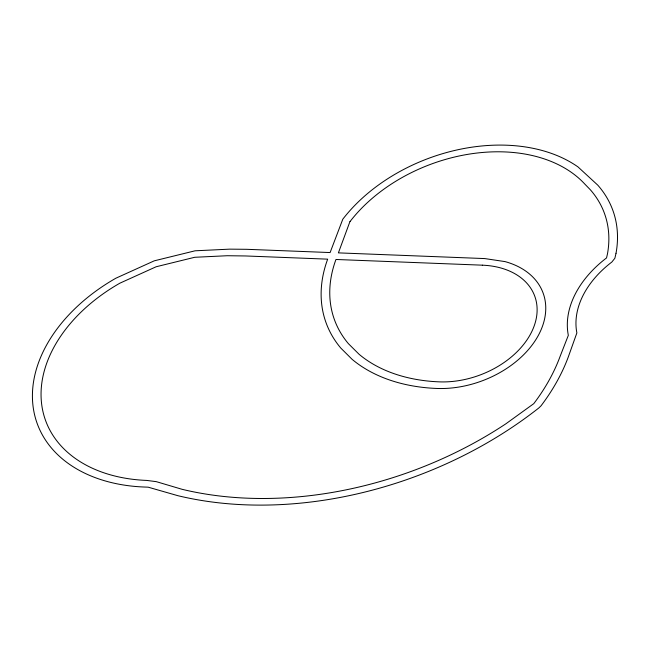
<?xml version="1.0" encoding="UTF-8"?>
<svg xmlns="http://www.w3.org/2000/svg" width="650" height="650" viewBox="0 0 650 650"><rect width="100%" height="100%" fill="white"/><g stroke="black" fill="none" stroke-linecap="round" stroke-linejoin="round"><path stroke-width="0.97" d="M349.984 221.471L338.398 252.874L484.794 258.578L505.066 261.609A87.75 61.173 -20.5 0 1 538.484 335.14A87.75 61.173 -20.5 0 1 436.865 388.456A166.571 116.131 -20.5 0 1 352.097 359.32L340.811 348.091A166.571 116.131 -20.5 0 1 327.673 259.155L245.57 255.962L227.281 255.726L194.699 257.286L156.162 266.752L119.844 283.197A152.076 106.023 -20.5 0 0 41.762 405.015A152.076 106.023 -20.5 0 0 146.713 480.423L156.309 481.658L182.073 489.304A322.554 224.876 -20.5 0 0 505.871 423.808L533.764 403.658A222.739 155.285 -20.5 0 0 560.064 356.509L568.327 335.351A105.617 73.629 -20.5 0 1 606.539 257.92L607.457 253.939A147.737 103.001 -20.5 0 0 590.265 189.686L584.805 184.072A143.106 99.767 -20.5 0 0 350.074 221.504M616.013 253.297L614.876 258.245L611.861 262.023A96.696 67.413 -20.5 0 0 576.875 332.914L568.344 356.826A231.66 161.509 -20.5 0 1 540.995 405.868L538.85 407.94A331.492 231.099 -20.5 0 1 177.816 495.674L148.151 487.175L144.276 487.029A160.997 112.239 -20.5 0 1 33.174 407.192A160.997 112.239 -20.5 0 1 115.83 278.233L154.286 260.821L195.081 250.803L229.71 249.145L246.781 249.307L330.111 252.557L342.794 219.213A152.132 106.064 -20.5 0 1 578.012 166.936L597.789 185.161A156.666 109.224 -20.5 0 1 616.013 253.297M482.357 265.176L335.961 259.48A157.649 109.907 -20.5 0 0 348.392 343.655L359.076 354.274A157.649 109.907 -20.5 0 0 439.294 381.859A78.821 54.958 -20.5 0 0 534.024 326.365A78.821 54.958 -20.5 0 0 482.357 265.176"/></g></svg>
